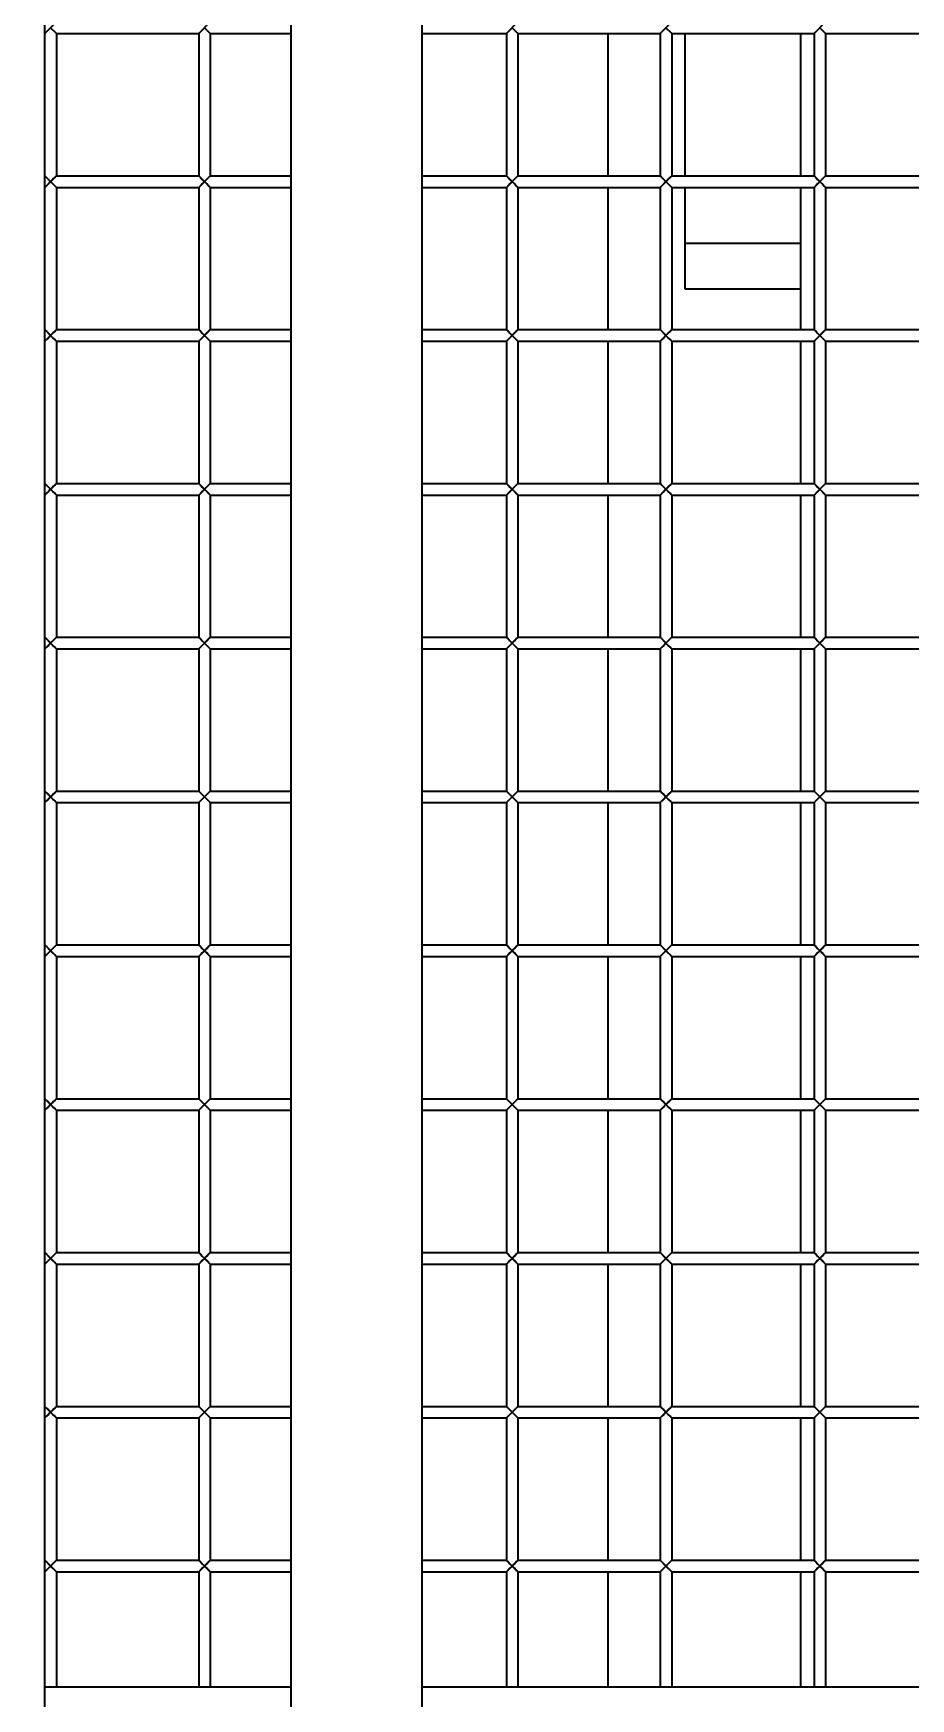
# Model space of a CAD drawing. Header units: millimetres. Extents: x 32496 to 166256, y 3504 to 23939.
# Drawn here: x 145203.7 to 145431.8, y 12488.8 to 12921.9 of the extents above; entities that cross this region are included whole.
import ezdxf

# ---------------------------------------------------------------- set-up
doc = ezdxf.new("R2010")
doc.units = ezdxf.units.MM
doc.layers.get('0').update_dxf_attribs({"lineweight": 35})
doc.layers.add('THICK', color=7, linetype='Continuous', lineweight=0)
doc.styles.add('TH_GBDIM', font='仿宋_GB2312.ttf', dxfattribs={"width": 0.8})
doc.dimstyles.new('TH_GBDIM', dxfattribs={"dimscale": 42, "dimtxt": 3, "dimasz": 3, "dimexe": 1.2, "dimexo": 0, "dimgap": 1, "dimtad": 1, "dimdec": 1, "dimdsep": 46, "dimtxsty": 'TH_GBDIM', "dimcen": 2.5, "dimdle": 252, "dimclrd": 4, "dimclre": 4, "dimclrt": 3, "dimadec": 0, "dimazin": 2, "dimtfac": 0.714286, "dimtdec": 1, "dimtmove": 0, "dimatfit": 3, "dimfxl": 1, "dimtolj": 1, "dimarcsym": 0})

# ---------------------------------------------------------------- blocks, each defined once
blk = doc.blocks.new('8-1250')
at = {"linetype": 'Continuous'}
for p, q in [((-3325.63, -33362.79), (-3325.63, -34431.79)), ((-3291.63, -33446.27), (-3291.63, -34431.79)), ((-3389.63, -34414.79), (-3389.63, -33511.79)), ((-3389.63, -33984.79), (-3386.63, -33981.79)), ((-3349.63, -33984.79), (-3346.63, -33981.79)), ((-3269.63, -33984.79), (-3266.63, -33981.79)), ((-3229.63, -33984.79), (-3226.63, -33981.79)), ((-3189.63, -33984.79), (-3186.63, -33981.79)), ((-3386.63, -33984.79), (-3388.13, -33983.29)), ((-3386.63, -33984.79), (-3386.63, -34021.79)), ((-3386.63, -33984.79), (-3349.63, -33984.79)), ((-3349.63, -33984.79), (-3349.63, -34021.79)), ((-3346.63, -33984.79), (-3348.13, -33983.29)), ((-3346.63, -33984.79), (-3346.63, -34021.79)), ((-3346.63, -33984.79), (-3325.63, -33984.79)), ((-3291.63, -33984.79), (-3269.63, -33984.79)), ((-3269.63, -33984.79), (-3269.63, -34021.79)), ((-3266.63, -33984.79), (-3268.13, -33983.29)), ((-3266.63, -33984.79), (-3266.63, -34021.79)), ((-3266.63, -33984.79), (-3229.63, -33984.79)), ((-3243.13, -34021.79), (-3243.13, -33984.79)), ((-3229.63, -33984.79), (-3229.63, -34021.79)), ((-3226.63, -33984.79), (-3228.13, -33983.29)), ((-3226.63, -33984.79), (-3226.63, -34021.79)), ((-3226.63, -33984.79), (-3189.63, -33984.79)), ((-3223.13, -34021.79), (-3223.13, -33984.79)), ((-3193.13, -33984.79), (-3193.13, -34021.79)), ((-3189.63, -33984.79), (-3189.63, -34021.79)), ((-3186.63, -33984.79), (-3188.13, -33983.29)), ((-3186.63, -33984.79), (-3186.63, -34021.79)), ((-3186.63, -33984.79), (-3149.63, -33984.79)), ((-3389.63, -34021.79), (-3388.13, -34023.29)), ((-3389.63, -34024.79), (-3386.63, -34021.79)), ((-3386.63, -34024.79), (-3388.13, -34023.29)), ((-3386.63, -34021.79), (-3349.63, -34021.79)), ((-3386.63, -34024.79), (-3386.63, -34061.79)), ((-3386.63, -34024.79), (-3349.63, -34024.79)), ((-3349.63, -34021.79), (-3348.13, -34023.29)), ((-3349.63, -34024.79), (-3346.63, -34021.79)), ((-3349.63, -34024.79), (-3349.63, -34061.79)), ((-3346.63, -34024.79), (-3348.13, -34023.29)), ((-3346.63, -34021.79), (-3325.63, -34021.79)), ((-3346.63, -34024.79), (-3346.63, -34061.79)), ((-3346.63, -34024.79), (-3325.63, -34024.79)), ((-3291.63, -34021.79), (-3269.63, -34021.79)), ((-3291.63, -34024.79), (-3269.63, -34024.79)), ((-3269.63, -34021.79), (-3268.13, -34023.29)), ((-3269.63, -34024.79), (-3266.63, -34021.79)), ((-3269.63, -34024.79), (-3269.63, -34061.79)), ((-3266.63, -34024.79), (-3268.13, -34023.29)), ((-3266.63, -34021.79), (-3229.63, -34021.79)), ((-3266.63, -34024.79), (-3266.63, -34061.79)), ((-3266.63, -34024.79), (-3229.63, -34024.79)), ((-3243.13, -34061.79), (-3243.13, -34024.79)), ((-3229.63, -34021.79), (-3228.13, -34023.29)), ((-3229.63, -34024.79), (-3226.63, -34021.79)), ((-3229.63, -34024.79), (-3229.63, -34061.79)), ((-3226.63, -34024.79), (-3228.13, -34023.29)), ((-3226.63, -34021.79), (-3189.63, -34021.79)), ((-3226.63, -34024.79), (-3226.63, -34061.79)), ((-3226.63, -34024.79), (-3189.63, -34024.79)), ((-3223.13, -34051.29), (-3223.13, -34024.79)), ((-3193.13, -34024.79), (-3193.13, -34061.79)), ((-3189.63, -34021.79), (-3188.13, -34023.29)), ((-3189.63, -34024.79), (-3186.63, -34021.79)), ((-3189.63, -34024.79), (-3189.63, -34061.79)), ((-3186.63, -34024.79), (-3188.13, -34023.29)), ((-3186.63, -34021.79), (-3149.63, -34021.79)), ((-3186.63, -34024.79), (-3186.63, -34061.79)), ((-3186.63, -34024.79), (-3149.63, -34024.79)), ((-3223.13, -34039.29), (-3193.13, -34039.29)), ((-3193.13, -34051.29), (-3223.13, -34051.29)), ((-3389.63, -34061.79), (-3388.13, -34063.29)), ((-3389.63, -34064.79), (-3386.63, -34061.79)), ((-3386.63, -34064.79), (-3388.13, -34063.29)), ((-3386.63, -34061.79), (-3349.63, -34061.79)), ((-3349.63, -34061.79), (-3348.13, -34063.29)), ((-3349.63, -34064.79), (-3346.63, -34061.79)), ((-3346.63, -34064.79), (-3348.13, -34063.29)), ((-3346.63, -34061.79), (-3325.63, -34061.79)), ((-3291.63, -34061.79), (-3269.63, -34061.79)), ((-3269.63, -34061.79), (-3268.13, -34063.29)), ((-3269.63, -34064.79), (-3266.63, -34061.79)), ((-3266.63, -34064.79), (-3268.13, -34063.29)), ((-3266.63, -34061.79), (-3229.63, -34061.79)), ((-3229.63, -34061.79), (-3228.13, -34063.29)), ((-3229.63, -34064.79), (-3226.63, -34061.79)), ((-3226.63, -34064.79), (-3228.13, -34063.29)), ((-3226.63, -34061.79), (-3189.63, -34061.79)), ((-3189.63, -34061.79), (-3188.13, -34063.29)), ((-3189.63, -34064.79), (-3186.63, -34061.79)), ((-3186.63, -34064.79), (-3188.13, -34063.29)), ((-3186.63, -34061.79), (-3149.63, -34061.79)), ((-3386.63, -34064.79), (-3386.63, -34101.79)), ((-3386.63, -34064.79), (-3349.63, -34064.79)), ((-3349.63, -34064.79), (-3349.63, -34101.79)), ((-3346.63, -34064.79), (-3346.63, -34101.79)), ((-3346.63, -34064.79), (-3325.63, -34064.79)), ((-3291.63, -34064.79), (-3269.63, -34064.79)), ((-3269.63, -34064.79), (-3269.63, -34101.79)), ((-3266.63, -34064.79), (-3266.63, -34101.79)), ((-3266.63, -34064.79), (-3229.63, -34064.79)), ((-3243.13, -34101.79), (-3243.13, -34064.79)), ((-3229.63, -34064.79), (-3229.63, -34101.79)), ((-3226.63, -34064.79), (-3226.63, -34101.79)), ((-3226.63, -34064.79), (-3189.63, -34064.79)), ((-3193.13, -34064.79), (-3193.13, -34101.79)), ((-3189.63, -34064.79), (-3189.63, -34101.79)), ((-3186.63, -34064.79), (-3186.63, -34101.79)), ((-3186.63, -34064.79), (-3149.63, -34064.79)), ((-3389.63, -34101.79), (-3388.13, -34103.29)), ((-3389.63, -34104.79), (-3386.63, -34101.79)), ((-3386.63, -34104.79), (-3388.13, -34103.29)), ((-3386.63, -34101.79), (-3349.63, -34101.79)), ((-3349.63, -34101.79), (-3348.13, -34103.29)), ((-3349.63, -34104.79), (-3346.63, -34101.79)), ((-3346.63, -34104.79), (-3348.13, -34103.29)), ((-3346.63, -34101.79), (-3325.63, -34101.79)), ((-3291.63, -34101.79), (-3269.63, -34101.79)), ((-3269.63, -34101.79), (-3268.13, -34103.29)), ((-3269.63, -34104.79), (-3266.63, -34101.79)), ((-3266.63, -34104.79), (-3268.13, -34103.29)), ((-3266.63, -34101.79), (-3229.63, -34101.79)), ((-3229.63, -34101.79), (-3228.13, -34103.29)), ((-3229.63, -34104.79), (-3226.63, -34101.79)), ((-3226.63, -34104.79), (-3228.13, -34103.29)), ((-3226.63, -34101.79), (-3189.63, -34101.79)), ((-3189.63, -34101.79), (-3188.13, -34103.29)), ((-3189.63, -34104.79), (-3186.63, -34101.79)), ((-3186.63, -34104.79), (-3188.13, -34103.29)), ((-3186.63, -34101.79), (-3149.63, -34101.79)), ((-3386.63, -34104.79), (-3386.63, -34141.79)), ((-3386.63, -34104.79), (-3349.63, -34104.79)), ((-3349.63, -34104.79), (-3349.63, -34141.79)), ((-3346.63, -34104.79), (-3346.63, -34141.79)), ((-3346.63, -34104.79), (-3325.63, -34104.79)), ((-3291.63, -34104.79), (-3269.63, -34104.79)), ((-3269.63, -34104.79), (-3269.63, -34141.79)), ((-3266.63, -34104.79), (-3266.63, -34141.79)), ((-3266.63, -34104.79), (-3229.63, -34104.79)), ((-3243.13, -34141.79), (-3243.13, -34104.79)), ((-3229.63, -34104.79), (-3229.63, -34141.79)), ((-3226.63, -34104.79), (-3226.63, -34141.79)), ((-3226.63, -34104.79), (-3189.63, -34104.79)), ((-3193.13, -34104.79), (-3193.13, -34141.79)), ((-3189.63, -34104.79), (-3189.63, -34141.79)), ((-3186.63, -34104.79), (-3186.63, -34141.79)), ((-3186.63, -34104.79), (-3149.63, -34104.79)), ((-3389.63, -34141.79), (-3388.13, -34143.29)), ((-3389.63, -34144.79), (-3386.63, -34141.79)), ((-3386.63, -34141.79), (-3349.63, -34141.79)), ((-3349.63, -34141.79), (-3348.13, -34143.29)), ((-3349.63, -34144.79), (-3346.63, -34141.79)), ((-3346.63, -34141.79), (-3325.63, -34141.79)), ((-3291.63, -34141.79), (-3269.63, -34141.79)), ((-3269.63, -34141.79), (-3268.13, -34143.29)), ((-3269.63, -34144.79), (-3266.63, -34141.79)), ((-3266.63, -34141.79), (-3229.63, -34141.79)), ((-3229.63, -34141.79), (-3228.13, -34143.29)), ((-3229.63, -34144.79), (-3226.63, -34141.79)), ((-3226.63, -34141.79), (-3189.63, -34141.79)), ((-3189.63, -34141.79), (-3188.13, -34143.29)), ((-3189.63, -34144.79), (-3186.63, -34141.79)), ((-3186.63, -34141.79), (-3149.63, -34141.79)), ((-3386.63, -34144.79), (-3388.13, -34143.29)), ((-3386.63, -34144.79), (-3386.63, -34181.79)), ((-3386.63, -34144.79), (-3349.63, -34144.79)), ((-3349.63, -34144.79), (-3349.63, -34181.79)), ((-3346.63, -34144.79), (-3348.13, -34143.29)), ((-3346.63, -34144.79), (-3346.63, -34181.79)), ((-3346.63, -34144.79), (-3325.63, -34144.79)), ((-3291.63, -34144.79), (-3269.63, -34144.79)), ((-3269.63, -34144.79), (-3269.63, -34181.79)), ((-3266.63, -34144.79), (-3268.13, -34143.29)), ((-3266.63, -34144.79), (-3266.63, -34181.79)), ((-3266.63, -34144.79), (-3229.63, -34144.79)), ((-3243.13, -34181.79), (-3243.13, -34144.79)), ((-3229.63, -34144.79), (-3229.63, -34181.79)), ((-3226.63, -34144.79), (-3228.13, -34143.29)), ((-3226.63, -34144.79), (-3226.63, -34181.79)), ((-3226.63, -34144.79), (-3189.63, -34144.79)), ((-3193.13, -34144.79), (-3193.13, -34181.79)), ((-3189.63, -34144.79), (-3189.63, -34181.79)), ((-3186.63, -34144.79), (-3188.13, -34143.29)), ((-3186.63, -34144.79), (-3186.63, -34181.79)), ((-3186.63, -34144.79), (-3149.63, -34144.79)), ((-3389.63, -34181.79), (-3388.13, -34183.29)), ((-3389.63, -34184.79), (-3386.63, -34181.79)), ((-3386.63, -34184.79), (-3388.13, -34183.29)), ((-3386.63, -34181.79), (-3349.63, -34181.79)), ((-3386.63, -34184.79), (-3386.63, -34221.79)), ((-3386.63, -34184.79), (-3349.63, -34184.79)), ((-3349.63, -34181.79), (-3348.13, -34183.29)), ((-3349.63, -34184.79), (-3346.63, -34181.79)), ((-3349.63, -34184.79), (-3349.63, -34221.79)), ((-3346.63, -34184.79), (-3348.13, -34183.29)), ((-3346.63, -34181.79), (-3325.63, -34181.79)), ((-3346.63, -34184.79), (-3346.63, -34221.79)), ((-3346.63, -34184.79), (-3325.63, -34184.79)), ((-3291.63, -34181.79), (-3269.63, -34181.79)), ((-3291.63, -34184.79), (-3269.63, -34184.79)), ((-3269.63, -34181.79), (-3268.13, -34183.29)), ((-3269.63, -34184.79), (-3266.63, -34181.79)), ((-3269.63, -34184.79), (-3269.63, -34221.79)), ((-3266.63, -34184.79), (-3268.13, -34183.29)), ((-3266.63, -34181.79), (-3229.63, -34181.79)), ((-3266.63, -34184.79), (-3266.63, -34221.79)), ((-3266.63, -34184.79), (-3229.63, -34184.79)), ((-3243.13, -34221.79), (-3243.13, -34184.79)), ((-3229.63, -34181.79), (-3228.13, -34183.29)), ((-3229.63, -34184.79), (-3226.63, -34181.79)), ((-3229.63, -34184.79), (-3229.63, -34221.79)), ((-3226.63, -34184.79), (-3228.13, -34183.29)), ((-3226.63, -34181.79), (-3189.63, -34181.79)), ((-3226.63, -34184.79), (-3226.63, -34221.79)), ((-3226.63, -34184.79), (-3189.63, -34184.79)), ((-3193.13, -34184.79), (-3193.13, -34221.79)), ((-3189.63, -34181.79), (-3188.13, -34183.29)), ((-3189.63, -34184.79), (-3186.63, -34181.79)), ((-3189.63, -34184.79), (-3189.63, -34221.79)), ((-3186.63, -34184.79), (-3188.13, -34183.29)), ((-3186.63, -34181.79), (-3149.63, -34181.79)), ((-3186.63, -34184.79), (-3186.63, -34221.79)), ((-3186.63, -34184.79), (-3149.63, -34184.79)), ((-3389.63, -34221.79), (-3388.13, -34223.29)), ((-3389.63, -34224.79), (-3386.63, -34221.79)), ((-3386.63, -34224.79), (-3388.13, -34223.29)), ((-3386.63, -34221.79), (-3349.63, -34221.79)), ((-3349.63, -34221.79), (-3348.13, -34223.29)), ((-3349.63, -34224.79), (-3346.63, -34221.79)), ((-3346.63, -34224.79), (-3348.13, -34223.29)), ((-3346.63, -34221.79), (-3325.63, -34221.79)), ((-3291.63, -34221.79), (-3269.63, -34221.79)), ((-3269.63, -34221.79), (-3268.13, -34223.29)), ((-3269.63, -34224.79), (-3266.63, -34221.79)), ((-3266.63, -34224.79), (-3268.13, -34223.29)), ((-3266.63, -34221.79), (-3229.63, -34221.79)), ((-3229.63, -34221.79), (-3228.13, -34223.29)), ((-3229.63, -34224.79), (-3226.63, -34221.79)), ((-3226.63, -34224.79), (-3228.13, -34223.29)), ((-3226.63, -34221.79), (-3189.63, -34221.79)), ((-3189.63, -34221.79), (-3188.13, -34223.29)), ((-3189.63, -34224.79), (-3186.63, -34221.79)), ((-3186.63, -34224.79), (-3188.13, -34223.29)), ((-3186.63, -34221.79), (-3149.63, -34221.79)), ((-3386.63, -34224.79), (-3386.63, -34261.79)), ((-3386.63, -34224.79), (-3349.63, -34224.79)), ((-3349.63, -34224.79), (-3349.63, -34261.79)), ((-3346.63, -34224.79), (-3346.63, -34261.79)), ((-3346.63, -34224.79), (-3325.63, -34224.79)), ((-3291.63, -34224.79), (-3269.63, -34224.79)), ((-3269.63, -34224.79), (-3269.63, -34261.79)), ((-3266.63, -34224.79), (-3266.63, -34261.79)), ((-3266.63, -34224.79), (-3229.63, -34224.79)), ((-3243.13, -34261.79), (-3243.13, -34224.79)), ((-3229.63, -34224.79), (-3229.63, -34261.79)), ((-3226.63, -34224.79), (-3226.63, -34261.79)), ((-3226.63, -34224.79), (-3189.63, -34224.79)), ((-3193.13, -34224.79), (-3193.13, -34261.79)), ((-3189.63, -34224.79), (-3189.63, -34261.79)), ((-3186.63, -34224.79), (-3186.63, -34261.79)), ((-3186.63, -34224.79), (-3149.63, -34224.79)), ((-3389.63, -34261.79), (-3388.13, -34263.29)), ((-3389.63, -34264.79), (-3386.63, -34261.79)), ((-3386.63, -34264.79), (-3388.13, -34263.29)), ((-3386.63, -34261.79), (-3349.63, -34261.79)), ((-3349.63, -34261.79), (-3348.13, -34263.29)), ((-3349.63, -34264.79), (-3346.63, -34261.79)), ((-3346.63, -34264.79), (-3348.13, -34263.29)), ((-3346.63, -34261.79), (-3325.63, -34261.79)), ((-3291.63, -34261.79), (-3269.63, -34261.79)), ((-3269.63, -34261.79), (-3268.13, -34263.29)), ((-3269.63, -34264.79), (-3266.63, -34261.79)), ((-3266.63, -34264.79), (-3268.13, -34263.29)), ((-3266.63, -34261.79), (-3229.63, -34261.79)), ((-3229.63, -34261.79), (-3228.13, -34263.29)), ((-3229.63, -34264.79), (-3226.63, -34261.79)), ((-3226.63, -34264.79), (-3228.13, -34263.29)), ((-3226.63, -34261.79), (-3189.63, -34261.79)), ((-3189.63, -34261.79), (-3188.13, -34263.29)), ((-3189.63, -34264.79), (-3186.63, -34261.79)), ((-3186.63, -34264.79), (-3188.13, -34263.29)), ((-3186.63, -34261.79), (-3149.63, -34261.79)), ((-3386.63, -34264.79), (-3386.63, -34301.79)), ((-3386.63, -34264.79), (-3349.63, -34264.79)), ((-3349.63, -34264.79), (-3349.63, -34301.79)), ((-3346.63, -34264.79), (-3346.63, -34301.79)), ((-3346.63, -34264.79), (-3325.63, -34264.79)), ((-3291.63, -34264.79), (-3269.63, -34264.79)), ((-3269.63, -34264.79), (-3269.63, -34301.79)), ((-3266.63, -34264.79), (-3266.63, -34301.79)), ((-3266.63, -34264.79), (-3229.63, -34264.79)), ((-3243.13, -34301.79), (-3243.13, -34264.79)), ((-3229.63, -34264.79), (-3229.63, -34301.79)), ((-3226.63, -34264.79), (-3226.63, -34301.79)), ((-3226.63, -34264.79), (-3189.63, -34264.79)), ((-3193.13, -34264.79), (-3193.13, -34301.79)), ((-3189.63, -34264.79), (-3189.63, -34301.79)), ((-3186.63, -34264.79), (-3186.63, -34301.79)), ((-3186.63, -34264.79), (-3149.63, -34264.79)), ((-3389.63, -34301.79), (-3388.13, -34303.29)), ((-3389.63, -34304.79), (-3386.63, -34301.79)), ((-3386.63, -34301.79), (-3349.63, -34301.79)), ((-3349.63, -34301.79), (-3348.13, -34303.29)), ((-3349.63, -34304.79), (-3346.63, -34301.79)), ((-3346.63, -34301.79), (-3325.63, -34301.79)), ((-3291.63, -34301.79), (-3269.63, -34301.79)), ((-3269.63, -34301.79), (-3268.13, -34303.29)), ((-3269.63, -34304.79), (-3266.63, -34301.79)), ((-3266.63, -34301.79), (-3229.63, -34301.79)), ((-3229.63, -34301.79), (-3228.13, -34303.29)), ((-3229.63, -34304.79), (-3226.63, -34301.79)), ((-3226.63, -34301.79), (-3189.63, -34301.79)), ((-3189.63, -34301.79), (-3188.13, -34303.29)), ((-3189.63, -34304.79), (-3186.63, -34301.79)), ((-3186.63, -34301.79), (-3149.63, -34301.79)), ((-3386.63, -34304.79), (-3388.13, -34303.29)), ((-3386.63, -34304.79), (-3386.63, -34341.79)), ((-3386.63, -34304.79), (-3349.63, -34304.79)), ((-3349.63, -34304.79), (-3349.63, -34341.79)), ((-3346.63, -34304.79), (-3348.13, -34303.29)), ((-3346.63, -34304.79), (-3346.63, -34341.79)), ((-3346.63, -34304.79), (-3325.63, -34304.79)), ((-3291.63, -34304.79), (-3269.63, -34304.79)), ((-3269.63, -34304.79), (-3269.63, -34341.79)), ((-3266.63, -34304.79), (-3268.13, -34303.29)), ((-3266.63, -34304.79), (-3266.63, -34341.79)), ((-3266.63, -34304.79), (-3229.63, -34304.79)), ((-3243.13, -34341.79), (-3243.13, -34304.79)), ((-3229.63, -34304.79), (-3229.63, -34341.79)), ((-3226.63, -34304.79), (-3228.13, -34303.29)), ((-3226.63, -34304.79), (-3226.63, -34341.79)), ((-3226.63, -34304.79), (-3189.63, -34304.79)), ((-3193.13, -34304.79), (-3193.13, -34341.79)), ((-3189.63, -34304.79), (-3189.63, -34341.79)), ((-3186.63, -34304.79), (-3188.13, -34303.29)), ((-3186.63, -34304.79), (-3186.63, -34341.79)), ((-3186.63, -34304.79), (-3149.63, -34304.79)), ((-3389.63, -34341.79), (-3388.13, -34343.29)), ((-3389.63, -34344.79), (-3386.63, -34341.79)), ((-3386.63, -34344.79), (-3388.13, -34343.29)), ((-3386.63, -34341.79), (-3349.63, -34341.79)), ((-3386.63, -34344.79), (-3386.63, -34381.79)), ((-3386.63, -34344.79), (-3349.63, -34344.79)), ((-3349.63, -34341.79), (-3348.13, -34343.29)), ((-3349.63, -34344.79), (-3346.63, -34341.79)), ((-3349.63, -34344.79), (-3349.63, -34381.79)), ((-3346.63, -34344.79), (-3348.13, -34343.29)), ((-3346.63, -34341.79), (-3325.63, -34341.79)), ((-3346.63, -34344.79), (-3346.63, -34381.79)), ((-3346.63, -34344.79), (-3325.63, -34344.79)), ((-3291.63, -34341.79), (-3269.63, -34341.79)), ((-3291.63, -34344.79), (-3269.63, -34344.79)), ((-3269.63, -34341.79), (-3268.13, -34343.29)), ((-3269.63, -34344.79), (-3266.63, -34341.79)), ((-3269.63, -34344.79), (-3269.63, -34381.79)), ((-3266.63, -34344.79), (-3268.13, -34343.29)), ((-3266.63, -34341.79), (-3229.63, -34341.79)), ((-3266.63, -34344.79), (-3266.63, -34381.79)), ((-3266.63, -34344.79), (-3229.63, -34344.79)), ((-3243.13, -34381.79), (-3243.13, -34344.79)), ((-3229.63, -34341.79), (-3228.13, -34343.29)), ((-3229.63, -34344.79), (-3226.63, -34341.79)), ((-3229.63, -34344.79), (-3229.63, -34381.79)), ((-3226.63, -34344.79), (-3228.13, -34343.29)), ((-3226.63, -34341.79), (-3189.63, -34341.79)), ((-3226.63, -34344.79), (-3226.63, -34381.79)), ((-3226.63, -34344.79), (-3189.63, -34344.79)), ((-3193.13, -34344.79), (-3193.13, -34381.79)), ((-3189.63, -34341.79), (-3188.13, -34343.29)), ((-3189.63, -34344.79), (-3186.63, -34341.79)), ((-3189.63, -34344.79), (-3189.63, -34381.79)), ((-3186.63, -34344.79), (-3188.13, -34343.29)), ((-3186.63, -34341.79), (-3149.63, -34341.79)), ((-3186.63, -34344.79), (-3186.63, -34381.79)), ((-3186.63, -34344.79), (-3149.63, -34344.79)), ((-3389.63, -34381.79), (-3388.13, -34383.29)), ((-3389.63, -34384.79), (-3386.63, -34381.79)), ((-3386.63, -34384.79), (-3388.13, -34383.29)), ((-3386.63, -34381.79), (-3349.63, -34381.79)), ((-3386.63, -34384.79), (-3386.63, -34414.79)), ((-3386.63, -34384.79), (-3349.63, -34384.79)), ((-3349.63, -34381.79), (-3348.13, -34383.29)), ((-3349.63, -34384.79), (-3346.63, -34381.79)), ((-3349.63, -34384.79), (-3349.63, -34414.79)), ((-3346.63, -34384.79), (-3348.13, -34383.29)), ((-3346.63, -34381.79), (-3325.63, -34381.79)), ((-3346.63, -34384.79), (-3346.63, -34414.79)), ((-3346.63, -34384.79), (-3325.63, -34384.79)), ((-3291.63, -34381.79), (-3269.63, -34381.79)), ((-3291.63, -34384.79), (-3269.63, -34384.79)), ((-3269.63, -34381.79), (-3268.13, -34383.29)), ((-3269.63, -34384.79), (-3266.63, -34381.79)), ((-3269.63, -34384.79), (-3269.63, -34414.79)), ((-3266.63, -34384.79), (-3268.13, -34383.29)), ((-3266.63, -34381.79), (-3229.63, -34381.79)), ((-3266.63, -34384.79), (-3266.63, -34414.79)), ((-3266.63, -34384.79), (-3229.63, -34384.79)), ((-3243.13, -34414.79), (-3243.13, -34384.79)), ((-3229.63, -34381.79), (-3228.13, -34383.29)), ((-3229.63, -34384.79), (-3226.63, -34381.79)), ((-3229.63, -34384.79), (-3229.63, -34414.79)), ((-3226.63, -34384.79), (-3228.13, -34383.29)), ((-3226.63, -34381.79), (-3189.63, -34381.79)), ((-3226.63, -34384.79), (-3226.63, -34414.79)), ((-3226.63, -34384.79), (-3189.63, -34384.79)), ((-3193.13, -34384.79), (-3193.13, -34414.79)), ((-3189.63, -34381.79), (-3188.13, -34383.29)), ((-3189.63, -34384.79), (-3186.63, -34381.79)), ((-3189.63, -34384.79), (-3189.63, -34414.79)), ((-3186.63, -34384.79), (-3188.13, -34383.29)), ((-3186.63, -34381.79), (-3149.63, -34381.79)), ((-3186.63, -34384.79), (-3186.63, -34414.79)), ((-3186.63, -34384.79), (-3149.63, -34384.79)), ((-3389.63, -34574.79), (-3389.63, -34414.79)), ((-3325.63, -34414.79), (-3389.63, -34414.79)), ((-2665.63, -34414.79), (-3291.63, -34414.79))]:
    blk.add_line(p, q, dxfattribs=at)
for points in [[(-3389.51, -34021.9), (-3389.2, -34022.22), (-3388.71, -34022.71), (-3387.54, -34023.88)], [(-3388.13, -34023.29), (-3388.72, -34023.88), (-3389.19, -34024.35)], [(-3388.13, -34023.29), (-3387.54, -34022.7), (-3387.07, -34022.23), (-3386.74, -34021.9)], [(-3386.74, -34024.67), (-3387.07, -34024.35), (-3387.54, -34023.88)], [(-3349.51, -34021.9), (-3349.2, -34022.22), (-3348.71, -34022.71), (-3347.54, -34023.88)], [(-3348.13, -34023.29), (-3348.72, -34023.88), (-3349.19, -34024.35)], [(-3348.13, -34023.29), (-3347.54, -34022.7), (-3347.07, -34022.23), (-3346.74, -34021.9)], [(-3346.74, -34024.67), (-3347.07, -34024.35), (-3347.54, -34023.88)], [(-3269.51, -34021.9), (-3269.2, -34022.22), (-3268.71, -34022.71), (-3267.54, -34023.88)], [(-3268.13, -34023.29), (-3268.72, -34023.88), (-3269.19, -34024.35)], [(-3268.13, -34023.29), (-3267.54, -34022.7), (-3267.07, -34022.23), (-3266.74, -34021.9)], [(-3266.74, -34024.67), (-3267.07, -34024.35), (-3267.54, -34023.88)], [(-3229.51, -34021.9), (-3229.2, -34022.22), (-3228.71, -34022.71), (-3227.54, -34023.88)], [(-3228.13, -34023.29), (-3228.72, -34023.88), (-3229.19, -34024.35)], [(-3228.13, -34023.29), (-3227.54, -34022.7), (-3227.07, -34022.23), (-3226.74, -34021.9)], [(-3226.74, -34024.67), (-3227.07, -34024.35), (-3227.54, -34023.88)], [(-3189.51, -34021.9), (-3189.2, -34022.22), (-3188.71, -34022.71), (-3187.54, -34023.88)], [(-3188.13, -34023.29), (-3188.72, -34023.88), (-3189.19, -34024.35)], [(-3188.13, -34023.29), (-3187.54, -34022.7), (-3187.07, -34022.23), (-3186.74, -34021.9)], [(-3186.74, -34024.67), (-3187.07, -34024.35), (-3187.54, -34023.88)], [(-3389.51, -34061.9), (-3389.2, -34062.22), (-3388.71, -34062.71), (-3387.54, -34063.88)], [(-3388.13, -34063.29), (-3388.72, -34063.88), (-3389.19, -34064.35)], [(-3388.13, -34063.29), (-3387.54, -34062.7), (-3387.07, -34062.23), (-3386.74, -34061.9)], [(-3386.74, -34064.67), (-3387.07, -34064.35), (-3387.54, -34063.88)], [(-3349.51, -34061.9), (-3349.2, -34062.22), (-3348.71, -34062.71), (-3347.54, -34063.88)], [(-3348.13, -34063.29), (-3348.72, -34063.88), (-3349.19, -34064.35)], [(-3348.13, -34063.29), (-3347.54, -34062.7), (-3347.07, -34062.23), (-3346.74, -34061.9)], [(-3346.74, -34064.67), (-3347.07, -34064.35), (-3347.54, -34063.88)], [(-3269.51, -34061.9), (-3269.2, -34062.22), (-3268.71, -34062.71), (-3267.54, -34063.88)], [(-3268.13, -34063.29), (-3268.72, -34063.88), (-3269.19, -34064.35)], [(-3268.13, -34063.29), (-3267.54, -34062.7), (-3267.07, -34062.23), (-3266.74, -34061.9)], [(-3266.74, -34064.67), (-3267.07, -34064.35), (-3267.54, -34063.88)], [(-3229.51, -34061.9), (-3229.2, -34062.22), (-3228.71, -34062.71), (-3227.54, -34063.88)], [(-3228.13, -34063.29), (-3228.72, -34063.88), (-3229.19, -34064.35)], [(-3228.13, -34063.29), (-3227.54, -34062.7), (-3227.07, -34062.23), (-3226.74, -34061.9)], [(-3226.74, -34064.67), (-3227.07, -34064.35), (-3227.54, -34063.88)], [(-3189.51, -34061.9), (-3189.2, -34062.22), (-3188.71, -34062.71), (-3187.54, -34063.88)], [(-3188.13, -34063.29), (-3188.72, -34063.88), (-3189.19, -34064.35)], [(-3188.13, -34063.29), (-3187.54, -34062.7), (-3187.07, -34062.23), (-3186.74, -34061.9)], [(-3186.74, -34064.67), (-3187.07, -34064.35), (-3187.54, -34063.88)], [(-3389.51, -34101.9), (-3389.2, -34102.22), (-3388.71, -34102.71), (-3387.54, -34103.88)], [(-3388.13, -34103.29), (-3388.72, -34103.88), (-3389.19, -34104.35)], [(-3388.13, -34103.29), (-3387.54, -34102.7), (-3387.07, -34102.23), (-3386.74, -34101.9)], [(-3349.51, -34101.9), (-3349.2, -34102.22), (-3348.71, -34102.71), (-3347.54, -34103.88)], [(-3348.13, -34103.29), (-3348.72, -34103.88), (-3349.19, -34104.35)], [(-3348.13, -34103.29), (-3347.54, -34102.7), (-3347.07, -34102.23), (-3346.74, -34101.9)], [(-3269.51, -34101.9), (-3269.2, -34102.22), (-3268.71, -34102.71), (-3267.54, -34103.88)], [(-3268.13, -34103.29), (-3268.72, -34103.88), (-3269.19, -34104.35)], [(-3268.13, -34103.29), (-3267.54, -34102.7), (-3267.07, -34102.23), (-3266.74, -34101.9)], [(-3229.51, -34101.9), (-3229.2, -34102.22), (-3228.71, -34102.71), (-3227.54, -34103.88)], [(-3228.13, -34103.29), (-3228.72, -34103.88), (-3229.19, -34104.35)], [(-3228.13, -34103.29), (-3227.54, -34102.7), (-3227.07, -34102.23), (-3226.74, -34101.9)], [(-3189.51, -34101.9), (-3189.2, -34102.22), (-3188.71, -34102.71), (-3187.54, -34103.88)], [(-3188.13, -34103.29), (-3188.72, -34103.88), (-3189.19, -34104.35)], [(-3188.13, -34103.29), (-3187.54, -34102.7), (-3187.07, -34102.23), (-3186.74, -34101.9)], [(-3386.74, -34104.67), (-3387.07, -34104.35), (-3387.54, -34103.88)], [(-3346.74, -34104.67), (-3347.07, -34104.35), (-3347.54, -34103.88)], [(-3266.74, -34104.67), (-3267.07, -34104.35), (-3267.54, -34103.88)], [(-3226.74, -34104.67), (-3227.07, -34104.35), (-3227.54, -34103.88)], [(-3186.74, -34104.67), (-3187.07, -34104.35), (-3187.54, -34103.88)], [(-3389.51, -34141.9), (-3389.2, -34142.22), (-3388.71, -34142.71), (-3387.54, -34143.88)], [(-3388.13, -34143.29), (-3387.54, -34142.7), (-3387.07, -34142.23), (-3386.74, -34141.9)], [(-3349.51, -34141.9), (-3349.2, -34142.22), (-3348.71, -34142.71), (-3347.54, -34143.88)], [(-3348.13, -34143.29), (-3347.54, -34142.7), (-3347.07, -34142.23), (-3346.74, -34141.9)], [(-3269.51, -34141.9), (-3269.2, -34142.22), (-3268.71, -34142.71), (-3267.54, -34143.88)], [(-3268.13, -34143.29), (-3267.54, -34142.7), (-3267.07, -34142.23), (-3266.74, -34141.9)], [(-3229.51, -34141.9), (-3229.2, -34142.22), (-3228.71, -34142.71), (-3227.54, -34143.88)], [(-3228.13, -34143.29), (-3227.54, -34142.7), (-3227.07, -34142.23), (-3226.74, -34141.9)], [(-3189.51, -34141.9), (-3189.2, -34142.22), (-3188.71, -34142.71), (-3187.54, -34143.88)], [(-3188.13, -34143.29), (-3187.54, -34142.7), (-3187.07, -34142.23), (-3186.74, -34141.9)], [(-3388.13, -34143.29), (-3388.72, -34143.88), (-3389.19, -34144.35)], [(-3386.74, -34144.67), (-3387.07, -34144.35), (-3387.54, -34143.88)], [(-3348.13, -34143.29), (-3348.72, -34143.88), (-3349.19, -34144.35)], [(-3346.74, -34144.67), (-3347.07, -34144.35), (-3347.54, -34143.88)], [(-3268.13, -34143.29), (-3268.72, -34143.88), (-3269.19, -34144.35)], [(-3266.74, -34144.67), (-3267.07, -34144.35), (-3267.54, -34143.88)], [(-3228.13, -34143.29), (-3228.72, -34143.88), (-3229.19, -34144.35)], [(-3226.74, -34144.67), (-3227.07, -34144.35), (-3227.54, -34143.88)], [(-3188.13, -34143.29), (-3188.72, -34143.88), (-3189.19, -34144.35)], [(-3186.74, -34144.67), (-3187.07, -34144.35), (-3187.54, -34143.88)], [(-3389.51, -34181.9), (-3389.2, -34182.22), (-3388.71, -34182.71), (-3387.54, -34183.88)], [(-3388.13, -34183.29), (-3388.72, -34183.88), (-3389.19, -34184.35)], [(-3388.13, -34183.29), (-3387.54, -34182.7), (-3387.07, -34182.23), (-3386.74, -34181.9)], [(-3386.74, -34184.67), (-3387.07, -34184.35), (-3387.54, -34183.88)], [(-3349.51, -34181.9), (-3349.2, -34182.22), (-3348.71, -34182.71), (-3347.54, -34183.88)], [(-3348.13, -34183.29), (-3348.72, -34183.88), (-3349.19, -34184.35)], [(-3348.13, -34183.29), (-3347.54, -34182.7), (-3347.07, -34182.23), (-3346.74, -34181.9)], [(-3346.74, -34184.67), (-3347.07, -34184.35), (-3347.54, -34183.88)], [(-3269.51, -34181.9), (-3269.2, -34182.22), (-3268.71, -34182.71), (-3267.54, -34183.88)], [(-3268.13, -34183.29), (-3268.72, -34183.88), (-3269.19, -34184.35)], [(-3268.13, -34183.29), (-3267.54, -34182.7), (-3267.07, -34182.23), (-3266.74, -34181.9)], [(-3266.74, -34184.67), (-3267.07, -34184.35), (-3267.54, -34183.88)], [(-3229.51, -34181.9), (-3229.2, -34182.22), (-3228.71, -34182.71), (-3227.54, -34183.88)], [(-3228.13, -34183.29), (-3228.72, -34183.88), (-3229.19, -34184.35)], [(-3228.13, -34183.29), (-3227.54, -34182.7), (-3227.07, -34182.23), (-3226.74, -34181.9)], [(-3226.74, -34184.67), (-3227.07, -34184.35), (-3227.54, -34183.88)], [(-3189.51, -34181.9), (-3189.2, -34182.22), (-3188.71, -34182.71), (-3187.54, -34183.88)], [(-3188.13, -34183.29), (-3188.72, -34183.88), (-3189.19, -34184.35)], [(-3188.13, -34183.29), (-3187.54, -34182.7), (-3187.07, -34182.23), (-3186.74, -34181.9)], [(-3186.74, -34184.67), (-3187.07, -34184.35), (-3187.54, -34183.88)], [(-3389.51, -34221.9), (-3389.2, -34222.22), (-3388.71, -34222.71), (-3387.54, -34223.88)], [(-3388.13, -34223.29), (-3388.72, -34223.88), (-3389.19, -34224.35)], [(-3388.13, -34223.29), (-3387.54, -34222.7), (-3387.07, -34222.23), (-3386.74, -34221.9)], [(-3386.74, -34224.67), (-3387.07, -34224.35), (-3387.54, -34223.88)], [(-3349.51, -34221.9), (-3349.2, -34222.22), (-3348.71, -34222.71), (-3347.54, -34223.88)], [(-3348.13, -34223.29), (-3348.72, -34223.88), (-3349.19, -34224.35)], [(-3348.13, -34223.29), (-3347.54, -34222.7), (-3347.07, -34222.23), (-3346.74, -34221.9)], [(-3346.74, -34224.67), (-3347.07, -34224.35), (-3347.54, -34223.88)], [(-3269.51, -34221.9), (-3269.2, -34222.22), (-3268.71, -34222.71), (-3267.54, -34223.88)], [(-3268.13, -34223.29), (-3268.72, -34223.88), (-3269.19, -34224.35)], [(-3268.13, -34223.29), (-3267.54, -34222.7), (-3267.07, -34222.23), (-3266.74, -34221.9)], [(-3266.74, -34224.67), (-3267.07, -34224.35), (-3267.54, -34223.88)], [(-3229.51, -34221.9), (-3229.2, -34222.22), (-3228.71, -34222.71), (-3227.54, -34223.88)], [(-3228.13, -34223.29), (-3228.72, -34223.88), (-3229.19, -34224.35)], [(-3228.13, -34223.29), (-3227.54, -34222.7), (-3227.07, -34222.23), (-3226.74, -34221.9)], [(-3226.74, -34224.67), (-3227.07, -34224.35), (-3227.54, -34223.88)], [(-3189.51, -34221.9), (-3189.2, -34222.22), (-3188.71, -34222.71), (-3187.54, -34223.88)], [(-3188.13, -34223.29), (-3188.72, -34223.88), (-3189.19, -34224.35)], [(-3188.13, -34223.29), (-3187.54, -34222.7), (-3187.07, -34222.23), (-3186.74, -34221.9)], [(-3186.74, -34224.67), (-3187.07, -34224.35), (-3187.54, -34223.88)], [(-3389.51, -34261.9), (-3389.2, -34262.22), (-3388.71, -34262.71), (-3387.54, -34263.88)], [(-3388.13, -34263.29), (-3388.72, -34263.88), (-3389.19, -34264.35)], [(-3388.13, -34263.29), (-3387.54, -34262.7), (-3387.07, -34262.23), (-3386.74, -34261.9)], [(-3349.51, -34261.9), (-3349.2, -34262.22), (-3348.71, -34262.71), (-3347.54, -34263.88)], [(-3348.13, -34263.29), (-3348.72, -34263.88), (-3349.19, -34264.35)], [(-3348.13, -34263.29), (-3347.54, -34262.7), (-3347.07, -34262.23), (-3346.74, -34261.9)], [(-3269.51, -34261.9), (-3269.2, -34262.22), (-3268.71, -34262.71), (-3267.54, -34263.88)], [(-3268.13, -34263.29), (-3268.72, -34263.88), (-3269.19, -34264.35)], [(-3268.13, -34263.29), (-3267.54, -34262.7), (-3267.07, -34262.23), (-3266.74, -34261.9)], [(-3229.51, -34261.9), (-3229.2, -34262.22), (-3228.71, -34262.71), (-3227.54, -34263.88)], [(-3228.13, -34263.29), (-3228.72, -34263.88), (-3229.19, -34264.35)], [(-3228.13, -34263.29), (-3227.54, -34262.7), (-3227.07, -34262.23), (-3226.74, -34261.9)], [(-3189.51, -34261.9), (-3189.2, -34262.22), (-3188.71, -34262.71), (-3187.54, -34263.88)], [(-3188.13, -34263.29), (-3188.72, -34263.88), (-3189.19, -34264.35)], [(-3188.13, -34263.29), (-3187.54, -34262.7), (-3187.07, -34262.23), (-3186.74, -34261.9)], [(-3386.74, -34264.67), (-3387.07, -34264.35), (-3387.54, -34263.88)], [(-3346.74, -34264.67), (-3347.07, -34264.35), (-3347.54, -34263.88)], [(-3266.74, -34264.67), (-3267.07, -34264.35), (-3267.54, -34263.88)], [(-3226.74, -34264.67), (-3227.07, -34264.35), (-3227.54, -34263.88)], [(-3186.74, -34264.67), (-3187.07, -34264.35), (-3187.54, -34263.88)], [(-3389.51, -34301.9), (-3389.2, -34302.22), (-3388.71, -34302.71), (-3387.54, -34303.88)], [(-3388.13, -34303.29), (-3387.54, -34302.7), (-3387.07, -34302.23), (-3386.74, -34301.9)], [(-3349.51, -34301.9), (-3349.2, -34302.22), (-3348.71, -34302.71), (-3347.54, -34303.88)], [(-3348.13, -34303.29), (-3347.54, -34302.7), (-3347.07, -34302.23), (-3346.74, -34301.9)], [(-3269.51, -34301.9), (-3269.2, -34302.22), (-3268.71, -34302.71), (-3267.54, -34303.88)], [(-3268.13, -34303.29), (-3267.54, -34302.7), (-3267.07, -34302.23), (-3266.74, -34301.9)], [(-3229.51, -34301.9), (-3229.2, -34302.22), (-3228.71, -34302.71), (-3227.54, -34303.88)], [(-3228.13, -34303.29), (-3227.54, -34302.7), (-3227.07, -34302.23), (-3226.74, -34301.9)], [(-3189.51, -34301.9), (-3189.2, -34302.22), (-3188.71, -34302.71), (-3187.54, -34303.88)], [(-3188.13, -34303.29), (-3187.54, -34302.7), (-3187.07, -34302.23), (-3186.74, -34301.9)], [(-3388.13, -34303.29), (-3388.72, -34303.88), (-3389.19, -34304.35)], [(-3386.74, -34304.67), (-3387.07, -34304.35), (-3387.54, -34303.88)], [(-3348.13, -34303.29), (-3348.72, -34303.88), (-3349.19, -34304.35)], [(-3346.74, -34304.67), (-3347.07, -34304.35), (-3347.54, -34303.88)], [(-3268.13, -34303.29), (-3268.72, -34303.88), (-3269.19, -34304.35)], [(-3266.74, -34304.67), (-3267.07, -34304.35), (-3267.54, -34303.88)], [(-3228.13, -34303.29), (-3228.72, -34303.88), (-3229.19, -34304.35)], [(-3226.74, -34304.67), (-3227.07, -34304.35), (-3227.54, -34303.88)], [(-3188.13, -34303.29), (-3188.72, -34303.88), (-3189.19, -34304.35)], [(-3186.74, -34304.67), (-3187.07, -34304.35), (-3187.54, -34303.88)], [(-3389.51, -34341.9), (-3389.2, -34342.22), (-3388.71, -34342.71), (-3387.54, -34343.88)], [(-3388.13, -34343.29), (-3388.72, -34343.88), (-3389.19, -34344.35)], [(-3388.13, -34343.29), (-3387.54, -34342.7), (-3387.07, -34342.23), (-3386.74, -34341.9)], [(-3386.74, -34344.67), (-3387.07, -34344.35), (-3387.54, -34343.88)], [(-3349.51, -34341.9), (-3349.2, -34342.22), (-3348.71, -34342.71), (-3347.54, -34343.88)], [(-3348.13, -34343.29), (-3348.72, -34343.88), (-3349.19, -34344.35)], [(-3348.13, -34343.29), (-3347.54, -34342.7), (-3347.07, -34342.23), (-3346.74, -34341.9)], [(-3346.74, -34344.67), (-3347.07, -34344.35), (-3347.54, -34343.88)], [(-3269.51, -34341.9), (-3269.2, -34342.22), (-3268.71, -34342.71), (-3267.54, -34343.88)], [(-3268.13, -34343.29), (-3268.72, -34343.88), (-3269.19, -34344.35)], [(-3268.13, -34343.29), (-3267.54, -34342.7), (-3267.07, -34342.23), (-3266.74, -34341.9)], [(-3266.74, -34344.67), (-3267.07, -34344.35), (-3267.54, -34343.88)], [(-3229.51, -34341.9), (-3229.2, -34342.22), (-3228.71, -34342.71), (-3227.54, -34343.88)], [(-3228.13, -34343.29), (-3228.72, -34343.88), (-3229.19, -34344.35)], [(-3228.13, -34343.29), (-3227.54, -34342.7), (-3227.07, -34342.23), (-3226.74, -34341.9)], [(-3226.74, -34344.67), (-3227.07, -34344.35), (-3227.54, -34343.88)], [(-3189.51, -34341.9), (-3189.2, -34342.22), (-3188.71, -34342.71), (-3187.54, -34343.88)], [(-3188.13, -34343.29), (-3188.72, -34343.88), (-3189.19, -34344.35)], [(-3188.13, -34343.29), (-3187.54, -34342.7), (-3187.07, -34342.23), (-3186.74, -34341.9)], [(-3186.74, -34344.67), (-3187.07, -34344.35), (-3187.54, -34343.88)], [(-3389.51, -34381.9), (-3389.2, -34382.22), (-3388.71, -34382.71), (-3387.54, -34383.88)], [(-3388.13, -34383.29), (-3388.72, -34383.88), (-3389.19, -34384.35)], [(-3388.13, -34383.29), (-3387.54, -34382.7), (-3387.07, -34382.23), (-3386.74, -34381.9)], [(-3386.74, -34384.67), (-3387.07, -34384.35), (-3387.54, -34383.88)], [(-3349.51, -34381.9), (-3349.2, -34382.22), (-3348.71, -34382.71), (-3347.54, -34383.88)], [(-3348.13, -34383.29), (-3348.72, -34383.88), (-3349.19, -34384.35)], [(-3348.13, -34383.29), (-3347.54, -34382.7), (-3347.07, -34382.23), (-3346.74, -34381.9)], [(-3346.74, -34384.67), (-3347.07, -34384.35), (-3347.54, -34383.88)], [(-3269.51, -34381.9), (-3269.2, -34382.22), (-3268.71, -34382.71), (-3267.54, -34383.88)], [(-3268.13, -34383.29), (-3268.72, -34383.88), (-3269.19, -34384.35)], [(-3268.13, -34383.29), (-3267.54, -34382.7), (-3267.07, -34382.23), (-3266.74, -34381.9)], [(-3266.74, -34384.67), (-3267.07, -34384.35), (-3267.54, -34383.88)], [(-3229.51, -34381.9), (-3229.2, -34382.22), (-3228.71, -34382.71), (-3227.54, -34383.88)], [(-3228.13, -34383.29), (-3228.72, -34383.88), (-3229.19, -34384.35)], [(-3228.13, -34383.29), (-3227.54, -34382.7), (-3227.07, -34382.23), (-3226.74, -34381.9)], [(-3226.74, -34384.67), (-3227.07, -34384.35), (-3227.54, -34383.88)], [(-3189.51, -34381.9), (-3189.2, -34382.22), (-3188.71, -34382.71), (-3187.54, -34383.88)], [(-3188.13, -34383.29), (-3188.72, -34383.88), (-3189.19, -34384.35)], [(-3188.13, -34383.29), (-3187.54, -34382.7), (-3187.07, -34382.23), (-3186.74, -34381.9)], [(-3186.74, -34384.67), (-3187.07, -34384.35), (-3187.54, -34383.88)]]:
    blk.add_lwpolyline(points, dxfattribs=at)

msp = doc.modelspace()

# ---------------------------------------------------------------- block references
at = {"color": 6}
msp.add_blockref('8-1250', (148596.331, 46906.597), dxfattribs=at)

# ---------------------------------------------------------------- leaders
at = {"layer": 'THICK', "lineweight": -3}
msp.add_leader([(146450.599, 13213.889), (145599.61, 11716.687), (143661.118, 11716.687)], dimstyle='TH_GBDIM', override={"dimscale": 30, "dimarcsym": 2}, dxfattribs=at)

doc.saveas('drawing.dxf')
